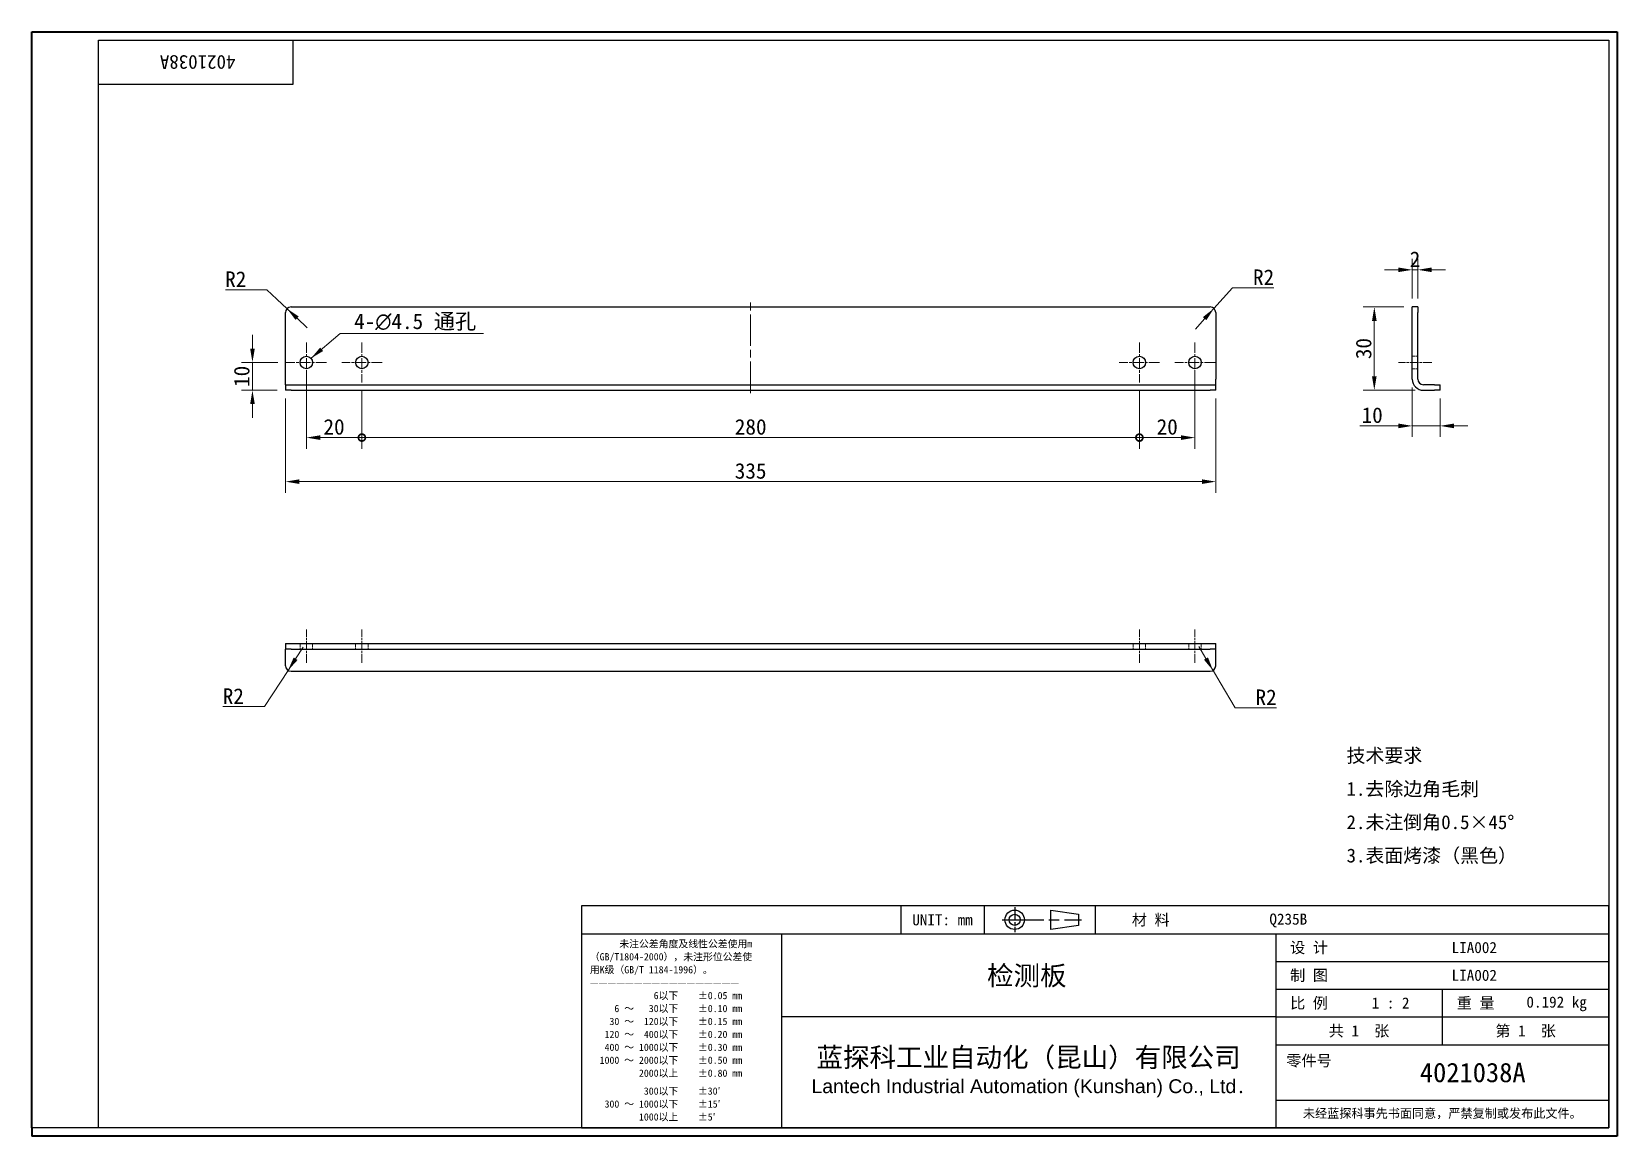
# Model space of a CAD drawing. Header units: millimetres. Extents: x 12 to 583, y 11 to 409.
import ezdxf
from ezdxf.enums import TextEntityAlignment as Align

# ---------------------------------------------------------------- set-up
doc = ezdxf.new("R2010")
doc.units = ezdxf.units.MM
doc.header["$LTSCALE"] = 2
doc.linetypes.add('CHAIN', pattern=[0.3543, 0.2362, -0.0295, 0.0591, -0.0295])
doc.linetypes.add('DASHED', pattern=[0.2067, 0.1654, -0.0413])
for name, color, linetype, lineweight in [('1', 7, 'Continuous', 18), ('可见 (ISO)', 7, 'Continuous', 25), ('图框 (ISO)', 7, 'Continuous', 35), ('标题 (ISO)', 7, 'Continuous', 25)]:
    doc.layers.add(name, color=color, linetype=linetype, lineweight=lineweight)
for name, color, linetype, lineweight, true_color in [('中心标记 (ISO)', 1, 'CHAIN', 18, 0xff0000), ('中心线 (ISO)', 1, 'CHAIN', 18, 0xff0000), ('尺寸 (ISO)', 7, 'Continuous', 18, 0x008000), ('符号 (ISO)', 7, 'Continuous', 18, 0x008000), ('隐藏 (ISO)', 5, 'DASHED', 18, 0x0000ff)]:
    doc.layers.add(name, color=color, linetype=linetype, lineweight=lineweight, true_color=true_color)
doc.styles.add('文本样式164', font='SimSun.ttf')
doc.styles.add('文本样式165', font='SimSun.ttf')
doc.styles.add('文本样式74', font='SimSun.ttf')
doc.styles.add('最新国标', font='simfang.ttf')
doc.styles.add('注释文本 (ISO)', font='simfang.ttf')
doc.dimstyles.new('默认 (GB)', dxfattribs={"dimscale": 2, "dimtxt": 2.8, "dimasz": 2.5, "dimexe": 2, "dimexo": 1.5, "dimgap": 0.5, "dimtad": 1, "dimtoh": 1, "dimdsep": 46, "dimtxsty": '最新国标', "dimcen": 0.09, "dimdle": 10, "dimclrd": 256, "dimclre": 256, "dimclrt": 256, "dimaunit": 1, "dimadec": 3, "dimazin": 2, "dimtfac": 0.535714, "dimtmove": 0, "dimatfit": 3, "dimfxl": 0, "dimtolj": 1, "dimtzin": 0, "dimlwd": -1, "dimlwe": -1, "dimarcsym": 0})
doc.dimstyles.new('默认 (GB)$7', dxfattribs={"dimscale": 2, "dimtxt": 2.8, "dimasz": 2.5, "dimexe": 2, "dimexo": 1.5, "dimgap": 0.5, "dimtad": 1, "dimtoh": 1, "dimdsep": 46, "dimtxsty": '最新国标', "dimcen": 0.09, "dimdle": 10, "dimclrd": 256, "dimclre": 256, "dimclrt": 256, "dimaunit": 1, "dimadec": 3, "dimazin": 2, "dimtfac": 0.535714, "dimtmove": 0, "dimatfit": 3, "dimfxl": 0, "dimtolj": 1, "dimtzin": 0, "dimlwd": -1, "dimlwe": -1, "dimarcsym": 0})

# ---------------------------------------------------------------- blocks, each defined once
blk = doc.blocks.new('图框 最新国标')
at = {"layer": '图框 (ISO)'}
for p, q in [((6, 7), (6, 204.5)), ((6, 204.5), (291.5, 204.5)), ((291.5, 204.5), (291.5, 5.5)), ((6, 7), (6, 5.5)), ((6, 7), (6, 5.5)), ((291.5, 5.5), (6, 5.5))]:
    blk.add_line(p, q, dxfattribs=at)
at = {"layer": '图框 (ISO)', "color": 7, "linetype": 'Continuous', "lineweight": 25}
for p, q in [((18, 203), (290, 203)), ((18, 7), (18, 203)), ((18, 203), (290, 203)), ((53, 203), (53, 195)), ((290, 203), (290, 7)), ((290, 203), (290, 7)), ((53, 195), (18, 195)), ((290, 7), (6, 7)), ((290, 7), (18, 7))]:
    blk.add_line(p, q, dxfattribs=at)
at = {"layer": '图框 (ISO)', "style": '文本样式74'}
blk.add_attdef('零件代号_001', (42.68, 200.25), '', height=2.5, rotation=180, dxfattribs=at)
blk = doc.blocks.new('标题栏 最新国标')
at = {"layer": '标题 (ISO)'}
for p, q in [((381.98, -183.84), (196.98, -183.84)), ((196.98, -183.84), (196.98, -223.84)), ((254.48, -183.84), (254.48, -188.84)), ((269.48, -183.84), (269.48, -188.84)), ((281.48, -188.09), (281.48, -184.59)), ((281.48, -184.59), (286.48, -185.34)), ((286.48, -185.34), (286.48, -187.34)), ((289.48, -183.84), (289.48, -188.84)), ((381.98, -223.84), (381.98, -183.84)), ((383.48, -183.84), (383.48, -225.34)), ((286.48, -187.34), (281.48, -188.09)), ((196.98, -188.84), (381.98, -188.84)), ((232.98, -188.84), (232.98, -223.84)), ((321.98, -188.84), (321.98, -223.84)), ((321.98, -193.84), (381.98, -193.84)), ((321.98, -198.84), (381.98, -198.84)), ((351.98, -198.84), (351.98, -208.84)), ((321.98, -203.84), (232.98, -203.84)), ((321.98, -203.84), (381.98, -203.84)), ((321.98, -208.84), (381.98, -208.84)), ((321.98, -218.84), (381.98, -218.84)), ((196.98, -223.84), (381.98, -223.84)), ((383.48, -225.34), (196.98, -225.34))]:
    blk.add_line(p, q, dxfattribs=at)
at = {"layer": '标题 (ISO)', "linetype": 'CHAIN', "ltscale": 5.000333}
blk.add_line((274.98, -184.09), (274.98, -188.59), dxfattribs=at)
at = {"layer": '标题 (ISO)', "linetype": 'CHAIN', "ltscale": 15.834605}
blk.add_line((272.73, -186.34), (286.98, -186.34), dxfattribs=at)
at = {"layer": '标题 (ISO)'}
for radius in [1.75, 1]:
    blk.add_circle((274.98, -186.34), radius, dxfattribs=at)
at = {"layer": '1', "style": '文本样式164'}
for s, p in [('UNIT: mm', (261.98, -186.34)), ('材 料', (299.48, -186.34)), ('设 计', (327.98, -191.34)), ('制 图', (327.98, -196.34)), ('比 例', (327.98, -201.34)), ('重 量', (357.98, -201.34)), ('共 1  张', (336.98, -206.34)), ('第 1  张', (366.98, -206.34))]:
    blk.add_text(s, height=2, dxfattribs=at).set_placement(p, align=Align.MIDDLE_CENTER)
at = {"layer": '标题 (ISO)', "char_height": 2, "style": '注释文本 (ISO)'}
for s, insert, attachment_point, line_spacing_factor in [('{\\fSimSun|b0|i0|c134|p2;\\H0.65x;      未注公差角度及线性公差使用m\\P（GB/T1804-2000），未注形位公差使\\P用K级（GB/T 1184-1996）。\\P—————————————————\\P             6以下    ±0.05 mm\\P     6 ～   30以下    ±0.10 mm\\P    30 ～  120以下    ±0.15 mm\\P   120 ～  400以下    ±0.20 mm\\P   400 ～ 1000以下    ±0.30 mm\\P  1000 ～ 2000以下    ±0.50 mm\\P          2000以上    ±0.80 mm\\P\\H0.38462x;\\P\\H2.6x;           300以下    ±30′\\P   300 ～ 1000以下    ±15′\\P          1000以上    ±5′}', (198.48, -206.34), 4, 1.075116), ('{\\fMicrosoft YaHei|b0|i0|c134|p34;\\H1.75x;蓝探科工业自动化（昆山）有限公司\\P\\fArial|b0|i0|c0|p34;\\H0.71429x;Lantech Industrial Automation (Kunshan) Co., Ltd\\fFangSong|b0|i0|c134|p49;.\\H1.15195x; }', (277.48, -213.84), 5, 0.978695)]:
    blk.add_mtext(s, dxfattribs=dict(at, insert=insert, attachment_point=attachment_point, line_spacing_factor=line_spacing_factor))
at = {"layer": '标题 (ISO)', "attachment_point": 5, "style": '注释文本 (ISO)'}
for s, insert, char_height in [('\\fFangSong|b0|i0;零件号', (327.98, -211.84), 2), ('\\fSimSun|b0|i0;{\\H1.6000;未经蓝探科事先书面同意，严禁复制或发布此文件。}', (351.98, -221.34), 1.6)]:
    blk.add_mtext(s, dxfattribs=dict(at, insert=insert, char_height=char_height))
at = {"layer": '标题 (ISO)'}
for tag, p, height, style in [('材料_001', (320.84, -187.21), 2, '注释文本 (ISO)'), ('设计人_001', (353.65, -192.33), 2, '注释文本 (ISO)'), ('库存编号_001', (269.99, -198.14), 3.5, '文本样式165'), ('设计人_001', (353.65, -197.33), 2, '注释文本 (ISO)'), ('视图比例_001', (339.26, -202.33), 2, '注释文本 (ISO)'), ('质量\\P3;_001', (367.12, -202.16), 2, '注释文本 (ISO)'), ('零件代号_001', (347.93, -215.59), 3.5, '文本样式165')]:
    blk.add_attdef(tag, p, '', height=height, dxfattribs=dict(at, style=style))
blk = doc.blocks.new('_DotSmall')
at = {"color": 0, "linetype": 'ByBlock', "const_width": 0.5}
blk.add_lwpolyline([(-0.0625, 0, 1), (0.0625, 0, 1)], format="xyb", close=True, dxfattribs=at)
blk = doc.blocks.new('*D5')
at = {"layer": 'Defpoints', "color": 0, "transparency": 16777216}
for p in [(110.9, 289.82), (130.9, 282.57), (130.9, 262.75)]:
    blk.add_point(p, dxfattribs=at)
at = {"layer": '尺寸 (ISO)', "color": 116, "true_color": 0x00803f, "transparency": 16777216}
for p, q in [((110.9, 286.82), (110.9, 258.75)), ((130.9, 279.57), (130.9, 258.75)), ((115.9, 262.75), (130.9, 262.75))]:
    blk.add_line(p, q, dxfattribs=at)
blk.add_solid([(115.9, 263.58), (115.9, 261.91), (110.9, 262.75)], dxfattribs=at)
at = {"layer": '尺寸 (ISO)', "color": 116, "true_color": 0x00803f, "transparency": 16777216, "xscale": 5, "yscale": 5, "zscale": 5}
blk.add_blockref('_DotSmall', (130.9, 262.75), dxfattribs=at)
at = {"layer": '尺寸 (ISO)', "transparency": 16777216, "insert": (120.88, 266.58), "char_height": 5.6, "attachment_point": 5, "style": '最新国标'}
blk.add_mtext('\\A1;20', dxfattribs=at)
blk = doc.blocks.new('*D7')
at = {"layer": 'Defpoints', "color": 0, "transparency": 16777216}
for p in [(130.9, 282.57), (410.9, 282.57), (410.9, 262.75)]:
    blk.add_point(p, dxfattribs=at)
at = {"layer": '尺寸 (ISO)', "color": 116, "true_color": 0x00803f, "transparency": 16777216}
for p, q in [((130.9, 279.57), (130.9, 258.75)), ((410.9, 279.57), (410.9, 258.75)), ((130.9, 262.75), (410.9, 262.75))]:
    blk.add_line(p, q, dxfattribs=at)
at = {"layer": '尺寸 (ISO)', "color": 116, "true_color": 0x00803f, "transparency": 16777216, "xscale": 5, "yscale": 5, "zscale": 5, "rotation": 180}
blk.add_blockref('_DotSmall', (130.9, 262.75), dxfattribs=at)
at = {"layer": '尺寸 (ISO)', "color": 116, "true_color": 0x00803f, "transparency": 16777216, "xscale": 5, "yscale": 5, "zscale": 5}
blk.add_blockref('_DotSmall', (410.9, 262.75), dxfattribs=at)
at = {"layer": '尺寸 (ISO)', "transparency": 16777216, "insert": (270.92, 266.58), "char_height": 5.6, "attachment_point": 5, "style": '最新国标'}
blk.add_mtext('\\A1;280', dxfattribs=at)
blk = doc.blocks.new('*D8')
at = {"layer": 'Defpoints', "color": 0, "transparency": 16777216}
for p in [(430.9, 289.82), (410.9, 282.57), (430.9, 262.75)]:
    blk.add_point(p, dxfattribs=at)
at = {"layer": '尺寸 (ISO)', "color": 116, "true_color": 0x00803f, "transparency": 16777216}
for p, q in [((430.9, 286.82), (430.9, 258.75)), ((410.9, 279.57), (410.9, 258.75)), ((410.9, 262.75), (425.9, 262.75))]:
    blk.add_line(p, q, dxfattribs=at)
blk.add_solid([(425.9, 263.58), (425.9, 261.91), (430.9, 262.75)], dxfattribs=at)
at = {"layer": '尺寸 (ISO)', "color": 116, "true_color": 0x00803f, "transparency": 16777216, "xscale": 5, "yscale": 5, "zscale": 5, "rotation": 180}
blk.add_blockref('_DotSmall', (410.9, 262.75), dxfattribs=at)
at = {"layer": '尺寸 (ISO)', "transparency": 16777216, "insert": (420.92, 266.58), "char_height": 5.6, "attachment_point": 5, "style": '最新国标'}
blk.add_mtext('\\A1;20', dxfattribs=at)
blk = doc.blocks.new('*D9')
at = {"layer": 'Defpoints', "color": 0, "transparency": 16777216}
for p in [(103.4, 279.82), (438.4, 279.82), (438.4, 246.88)]:
    blk.add_point(p, dxfattribs=at)
at = {"layer": '尺寸 (ISO)', "color": 116, "true_color": 0x00803f, "transparency": 16777216}
for p, q in [((103.4, 276.82), (103.4, 242.88)), ((438.4, 276.82), (438.4, 242.88)), ((108.4, 246.88), (433.4, 246.88))]:
    blk.add_line(p, q, dxfattribs=at)
for points in [[(108.4, 247.71), (108.4, 246.05), (103.4, 246.88)], [(433.4, 247.71), (433.4, 246.05), (438.4, 246.88)]]:
    blk.add_solid(points, dxfattribs=at)
at = {"layer": '尺寸 (ISO)', "transparency": 16777216, "insert": (270.9, 250.71), "char_height": 5.6, "attachment_point": 5, "style": '最新国标'}
blk.add_mtext('\\A1;335', dxfattribs=at)
blk = doc.blocks.new('*D10')
at = {"layer": 'Defpoints', "color": 0, "transparency": 16777216}
for p in [(91.49, 289.82), (103.65, 289.82), (103.4, 279.82)]:
    blk.add_point(p, dxfattribs=at)
at = {"layer": '尺寸 (ISO)', "color": 116, "true_color": 0x00803f, "transparency": 16777216}
for p, q in [((91.49, 294.82), (91.49, 299.82)), ((100.65, 289.82), (87.49, 289.82)), ((91.49, 279.82), (91.49, 289.82)), ((100.4, 279.82), (87.49, 279.82)), ((91.49, 274.82), (91.49, 269.82))]:
    blk.add_line(p, q, dxfattribs=at)
for points in [[(90.66, 294.82), (92.33, 294.82), (91.49, 289.82)], [(90.66, 274.82), (92.33, 274.82), (91.49, 279.82)]]:
    blk.add_solid(points, dxfattribs=at)
at = {"layer": '尺寸 (ISO)', "transparency": 16777216, "insert": (87.66, 284.82), "char_height": 5.6, "attachment_point": 5, "rotation": 90, "style": '最新国标'}
blk.add_mtext('\\A1;10', dxfattribs=at)
blk = doc.blocks.new('*D11')
at = {"layer": 'Defpoints', "color": 0, "transparency": 16777216}
for p in [(103.94, 309.19), (105.4, 307.82)]:
    blk.add_point(p, dxfattribs=at)
at = {"layer": '尺寸 (ISO)', "color": 116, "true_color": 0x00803f, "transparency": 16777216}
for p, q in [((81.76, 316.04), (96.66, 316.04)), ((96.66, 316.04), (100.3, 312.61)), ((103.94, 309.19), (100.3, 312.61)), ((105.4, 307.82), (103.94, 309.19)), ((107.59, 305.76), (111.23, 302.34))]:
    blk.add_line(p, q, dxfattribs=at)
blk.add_solid([(108.16, 306.37), (107.02, 305.15), (103.94, 309.19)], dxfattribs=at)
at = {"layer": '尺寸 (ISO)', "transparency": 16777216, "insert": (85.47, 319.84), "char_height": 5.6, "attachment_point": 5, "style": '最新国标'}
blk.add_mtext('\\A1;R2', dxfattribs=at)
blk = doc.blocks.new('*D12')
at = {"layer": 'Defpoints', "color": 0, "transparency": 16777216}
for p in [(509.16, 283.82), (519.16, 279.82), (519.16, 266.97)]:
    blk.add_point(p, dxfattribs=at)
at = {"layer": '尺寸 (ISO)', "color": 116, "true_color": 0x00803f, "transparency": 16777216}
for p, q in [((509.16, 280.82), (509.16, 262.97)), ((519.16, 276.82), (519.16, 262.97)), ((504.16, 266.97), (490.31, 266.97)), ((519.16, 266.97), (509.16, 266.97)), ((524.16, 266.97), (529.16, 266.97))]:
    blk.add_line(p, q, dxfattribs=at)
for points in [[(504.16, 267.8), (504.16, 266.13), (509.16, 266.97)], [(524.16, 267.8), (524.16, 266.13), (519.16, 266.97)]]:
    blk.add_solid(points, dxfattribs=at)
at = {"layer": '尺寸 (ISO)', "transparency": 16777216, "insert": (494.73, 270.8), "char_height": 5.6, "attachment_point": 5, "style": '最新国标'}
blk.add_mtext('\\A1;10', dxfattribs=at)
blk = doc.blocks.new('*D13')
at = {"layer": 'Defpoints', "color": 0, "transparency": 16777216}
for p in [(495.5, 309.82), (509.16, 309.82), (513.16, 279.82)]:
    blk.add_point(p, dxfattribs=at)
at = {"layer": '尺寸 (ISO)', "color": 116, "true_color": 0x00803f, "transparency": 16777216}
for p, q in [((506.16, 309.82), (491.5, 309.82)), ((495.5, 284.82), (495.5, 304.82)), ((510.16, 279.82), (491.5, 279.82))]:
    blk.add_line(p, q, dxfattribs=at)
for points in [[(494.67, 304.82), (496.33, 304.82), (495.5, 309.82)], [(494.67, 284.82), (496.33, 284.82), (495.5, 279.82)]]:
    blk.add_solid(points, dxfattribs=at)
at = {"layer": '尺寸 (ISO)', "transparency": 16777216, "insert": (491.67, 294.82), "char_height": 5.6, "attachment_point": 5, "rotation": 90, "style": '最新国标'}
blk.add_mtext('\\A1;30', dxfattribs=at)
blk = doc.blocks.new('*D14')
at = {"layer": 'Defpoints', "color": 0, "transparency": 16777216}
for p in [(511.16, 323.2), (509.16, 309.82), (511.16, 309.82)]:
    blk.add_point(p, dxfattribs=at)
at = {"layer": '尺寸 (ISO)', "color": 116, "true_color": 0x00803f, "transparency": 16777216}
for p, q in [((509.16, 312.82), (509.16, 327.2)), ((511.16, 312.82), (511.16, 327.2)), ((504.16, 323.2), (499.16, 323.2)), ((509.16, 323.2), (511.16, 323.2)), ((516.16, 323.2), (521.16, 323.2))]:
    blk.add_line(p, q, dxfattribs=at)
for points in [[(504.16, 324.03), (504.16, 322.37), (509.16, 323.2)], [(516.16, 324.03), (516.16, 322.37), (511.16, 323.2)]]:
    blk.add_solid(points, dxfattribs=at)
at = {"layer": '尺寸 (ISO)', "transparency": 16777216, "insert": (510.16, 327), "char_height": 5.6, "attachment_point": 5, "style": '最新国标'}
blk.add_mtext('\\A1;2', dxfattribs=at)
blk = doc.blocks.new('*D15')
at = {"layer": 'Defpoints', "color": 0, "transparency": 16777216}
for p in [(104.31, 178.87), (105.4, 180.55)]:
    blk.add_point(p, dxfattribs=at)
at = {"layer": '尺寸 (ISO)', "color": 116, "true_color": 0x00803f, "transparency": 16777216}
for p, q in [((107.04, 183.06), (109.77, 187.25)), ((104.31, 178.87), (101.58, 174.68)), ((105.4, 180.55), (104.31, 178.87)), ((95.79, 165.81), (101.58, 174.68)), ((80.88, 165.81), (95.79, 165.81))]:
    blk.add_line(p, q, dxfattribs=at)
blk.add_solid([(106.34, 183.52), (107.74, 182.61), (104.31, 178.87)], dxfattribs=at)
at = {"layer": '尺寸 (ISO)', "transparency": 16777216, "insert": (84.6, 169.61), "char_height": 5.6, "attachment_point": 5, "style": '最新国标'}
blk.add_mtext('\\A1;R2', dxfattribs=at)
blk = doc.blocks.new('*D16')
at = {"layer": 'Defpoints', "color": 0, "transparency": 16777216}
for p in [(436.4, 180.55), (437.42, 178.83)]:
    blk.add_point(p, dxfattribs=at)
at = {"layer": '尺寸 (ISO)', "color": 116, "true_color": 0x00803f, "transparency": 16777216}
for p, q in [((434.88, 183.13), (432.34, 187.44)), ((436.4, 180.55), (437.42, 178.83)), ((437.42, 178.83), (439.96, 174.52)), ((445.34, 165.39), (439.96, 174.52)), ((460.24, 165.39), (445.34, 165.39))]:
    blk.add_line(p, q, dxfattribs=at)
blk.add_solid([(435.6, 183.56), (434.16, 182.71), (437.42, 178.83)], dxfattribs=at)
at = {"layer": '尺寸 (ISO)', "transparency": 16777216, "insert": (456.53, 169.19), "char_height": 5.6, "attachment_point": 5, "style": '最新国标'}
blk.add_mtext('\\A1;R2', dxfattribs=at)
blk = doc.blocks.new('*D17')
at = {"layer": 'Defpoints', "color": 0, "transparency": 16777216}
for p in [(437.74, 309.3), (436.4, 307.82)]:
    blk.add_point(p, dxfattribs=at)
at = {"layer": '尺寸 (ISO)', "color": 116, "true_color": 0x00803f, "transparency": 16777216}
for p, q in [((444.43, 316.73), (441.09, 313.02)), ((459.34, 316.73), (444.43, 316.73)), ((436.4, 307.82), (437.74, 309.3)), ((437.74, 309.3), (441.09, 313.02)), ((434.39, 305.59), (431.05, 301.87))]:
    blk.add_line(p, q, dxfattribs=at)
blk.add_solid([(433.77, 306.15), (435.01, 305.03), (437.74, 309.3)], dxfattribs=at)
at = {"layer": '尺寸 (ISO)', "transparency": 16777216, "insert": (455.63, 320.53), "char_height": 5.6, "attachment_point": 5, "style": '最新国标'}
blk.add_mtext('\\A1;R2', dxfattribs=at)

msp = doc.modelspace()

# ---------------------------------------------------------------- linework, layer by layer
at = {"layer": '中心标记 (ISO)', "ltscale": 8.056153}
for p, q in [((110.9015, 297.0674), (110.9015, 282.5674)), ((130.9015, 297.0674), (130.9015, 282.5674)), ((410.9015, 297.0674), (410.9015, 282.5674)), ((430.9015, 297.0674), (430.9015, 282.5674)), ((118.1515, 289.8174), (103.6515, 289.8174)), ((138.1515, 289.8174), (123.6515, 289.8174)), ((418.1515, 289.8174), (403.6515, 289.8174)), ((438.1515, 289.8174), (423.6515, 289.8174))]:
    msp.add_line(p, q, dxfattribs=at)
at = {"layer": '中心线 (ISO)', "ltscale": 23.990969}
msp.add_line((270.9015, 278.8174), (270.9015, 312.8174), dxfattribs=at)
at = {"layer": '中心线 (ISO)', "ltscale": 6.667144}
for p, q in [((516.1568, 289.8174), (504.1568, 289.8174)), ((110.9015, 181.5486), (110.9015, 193.5486)), ((130.9015, 181.5486), (130.9015, 193.5486)), ((410.9015, 181.5486), (410.9015, 193.5486)), ((430.9015, 181.5486), (430.9015, 193.5486))]:
    msp.add_line(p, q, dxfattribs=at)
at = {"layer": '可见 (ISO)'}
for p, q in [((105.4015, 309.8174), (436.4015, 309.8174)), ((511.1568, 309.8174), (509.1568, 309.8174)), ((509.1568, 307.8174), (509.1568, 309.8174)), ((511.1568, 309.8174), (511.1568, 307.8174)), ((103.4015, 283.8174), (103.4015, 307.8174)), ((438.4015, 307.8174), (438.4015, 283.8174)), ((509.1568, 283.8174), (509.1568, 307.8174)), ((511.1568, 283.8174), (511.1568, 307.8174)), ((103.4015, 281.8174), (103.4015, 283.8174)), ((103.4015, 281.8174), (105.4015, 281.8174)), ((103.4015, 281.8174), (103.4015, 279.8174)), ((105.4015, 279.8174), (103.4015, 279.8174)), ((105.4015, 281.8174), (436.4015, 281.8174)), ((105.4015, 279.8174), (436.4015, 279.8174)), ((436.4015, 281.8174), (438.4015, 281.8174)), ((438.4015, 279.8174), (436.4015, 279.8174)), ((438.4015, 281.8174), (438.4015, 283.8174)), ((438.4015, 279.8174), (438.4015, 281.8174)), ((517.1568, 281.8174), (513.1568, 281.8174)), ((513.1568, 279.8174), (517.1568, 279.8174)), ((517.1568, 281.8174), (519.1568, 281.8174)), ((519.1568, 279.8174), (517.1568, 279.8174)), ((519.1568, 279.8174), (519.1568, 281.8174)), ((103.4015, 188.5486), (105.4015, 188.5486)), ((103.4015, 188.5486), (103.4015, 186.5486)), ((105.4015, 188.5486), (436.4015, 188.5486)), ((436.4015, 188.5486), (438.4015, 188.5486)), ((438.4015, 186.5486), (438.4015, 188.5486)), ((105.4015, 186.5486), (103.4015, 186.5486)), ((103.4015, 184.5486), (103.4015, 186.5486)), ((103.4015, 180.5486), (103.4015, 184.5486)), ((105.4015, 186.5486), (436.4015, 186.5486)), ((438.4015, 186.5486), (436.4015, 186.5486)), ((438.4015, 184.5486), (438.4015, 186.5486)), ((438.4015, 180.5486), (438.4015, 184.5486)), ((105.4015, 178.5486), (436.4015, 178.5486))]:
    msp.add_line(p, q, dxfattribs=at)
for centre in [(110.9015, 289.8174), (130.9015, 289.8174), (410.9015, 289.8174), (430.9015, 289.8174)]:
    msp.add_circle(centre, 2.25, dxfattribs=at)
for centre, radius, start, end in [((105.4015, 307.8174), 2, 90, 180), ((436.4015, 307.8174), 2, 0, 90), ((513.1568, 283.8174), 4, 180, 270), ((513.1568, 283.8174), 2, 180, 270), ((105.4015, 180.5486), 2, 180, 270), ((436.4015, 180.5486), 2, 270, 0)]:
    msp.add_arc(centre, radius, start, end, dxfattribs=at)
at = {"layer": '隐藏 (ISO)', "ltscale": 1.904597}
for p, q in [((511.1568, 292.0674), (509.1568, 292.0674)), ((511.1568, 287.5674), (509.1568, 287.5674)), ((108.6515, 186.5486), (108.6515, 188.5486)), ((113.1515, 186.5486), (113.1515, 188.5486)), ((128.6515, 186.5486), (128.6515, 188.5486)), ((133.1515, 186.5486), (133.1515, 188.5486)), ((408.6515, 186.5486), (408.6515, 188.5486)), ((413.1515, 186.5486), (413.1515, 188.5486)), ((428.6515, 186.5486), (428.6515, 188.5486)), ((433.1515, 186.5486), (433.1515, 188.5486))]:
    msp.add_line(p, q, dxfattribs=at)

# ---------------------------------------------------------------- block references
at = {"xscale": 2, "yscale": 2, "zscale": 2}
msp.add_blockref('图框 最新国标', (0, 0), dxfattribs=at).add_auto_attribs({'零件代号_001': '4021038A'})
ref = msp.add_blockref('标题栏 最新国标', (-183.9651, 461.6886), dxfattribs=dict(xscale=2, yscale=2, zscale=2))
ref.add_attrib('零件代号_001', '4021038A', (511.8994, 30.5), dxfattribs={"layer": '标题 (ISO)', "height": 7, "style": '文本样式165'})
ref.add_attrib('库存编号_001', '检测板', (356.0223, 65.4022), dxfattribs={"layer": '标题 (ISO)', "height": 7, "style": '文本样式165'})
ref.add_attrib('质量\\P3;_001', '0.192 kg', (550.2743, 57.3657), dxfattribs={"layer": '标题 (ISO)', "height": 4, "style": '注释文本 (ISO)'})
ref.add_attrib('视图比例_001', '1 : 2', (494.56, 57.0343), dxfattribs={"layer": '标题 (ISO)', "height": 4, "style": '注释文本 (ISO)'})
ref.add_attrib('设计人_001', 'LIA002', (523.3371, 77.0229), dxfattribs={"layer": '标题 (ISO)', "height": 4, "style": '注释文本 (ISO)'})
ref.add_attrib('设计人_001', 'LIA002', (523.3371, 67.0229), dxfattribs={"layer": '标题 (ISO)', "height": 4, "style": '注释文本 (ISO)'})
ref.add_attrib('材料_001', 'Q235B', (457.72, 87.2629), dxfattribs={"layer": '标题 (ISO)', "height": 4, "style": '注释文本 (ISO)'})

# ---------------------------------------------------------------- texts
at = {"layer": '符号 (ISO)'}
for s, insert, char_height, width, attachment_point, line_spacing_factor, style in [('4-\\fAIGDT|b0|i0;{\\H5.6000;n}\\fFangSong|b0|i0;{\\H5.6000;4.5 通孔}', (128.1281, 301.246), 5.6, 48.675743, 7, 0.49, '最新国标'), ('\\fFangSong|b0|i0;{\\H5.0000;技术要求\\P}\\fFangSong|b0|i0;{\\H5.0000;1.去除边角毛刺\\P}\\fFangSong|b0|i0;{\\H5.0000;2.未注倒角0.5×45°\\P}\\fFangSong|b0|i0;{\\H5.0000;3.表面烤漆（黑色）}', (485.5015, 129.8664), 5, 71.111112, 4, 1.441304, '注释文本 (ISO)')]:
    msp.add_mtext(s, dxfattribs=dict(at, insert=insert, char_height=char_height, width=width, attachment_point=attachment_point, line_spacing_factor=line_spacing_factor, style=style))

# ---------------------------------------------------------------- dimensions: what is measured, and where the dimension line sits
at = {"layer": '尺寸 (ISO)', "color": 116, "true_color": 0x00803f}
for base, p1, p2, angle, override, picture, middle in [((511.1568, 323.2009), (509.1568, 309.8174), (511.1568, 309.8174), 180, {"dimgap": 0.5, "dimtoh": 0, "dimdec": 2, "dimtol": 0, "dimlim": 0, "dimtp": 0, "dimtm": 0, "dimtdec": 2, "dimtofl": 1, "dimatfit": 1}, '*D14', (510.1568, 323.2009)), ((495.4986, 309.8174), (513.1568, 279.8174), (509.1568, 309.8174), 90, {"dimgap": 0.5, "dimtoh": 0, "dimdec": 2, "dimtol": 0, "dimlim": 0, "dimtp": 0, "dimtm": 0, "dimtdec": 2, "dimtofl": 0, "dimatfit": 1}, '*D13', (495.4986, 294.8174)), ((91.4935, 289.8174), (103.4015, 279.8174), (103.6515, 289.8174), 270, {"dimgap": 0.5, "dimtoh": 0, "dimdec": 2, "dimtol": 0, "dimlim": 0, "dimtp": 0, "dimtm": 0, "dimtdec": 2, "dimtofl": 1, "dimatfit": 1}, '*D10', (91.4935, 284.8174)), ((130.9015, 262.7463), (110.9015, 289.8174), (130.9015, 282.5674), 180, {"dimgap": 0.5, "dimtoh": 0, "dimdec": 2, "dimblk2": 'DotSmall', "dimsah": 1, "dimdle": 0, "dimtol": 0, "dimlim": 0, "dimtp": 0, "dimtm": 0, "dimtdec": 2, "dimtofl": 0, "dimatfit": 1}, '*D5', (120.8815, 262.7463)), ((430.9015, 262.7463), (410.9015, 282.5674), (430.9015, 289.8174), 180, {"dimgap": 0.5, "dimtoh": 0, "dimdec": 2, "dimblk1": 'DotSmall', "dimsah": 1, "dimdle": 0, "dimtol": 0, "dimlim": 0, "dimtp": 0, "dimtm": 0, "dimtdec": 2, "dimtofl": 0, "dimatfit": 1}, '*D8', (420.9215, 262.7463)), ((438.4015, 246.8815), (103.4015, 279.8174), (438.4015, 279.8174), 180, {"dimgap": 0.5, "dimtoh": 0, "dimdec": 2, "dimtol": 0, "dimlim": 0, "dimtp": 0, "dimtm": 0, "dimtdec": 2, "dimtofl": 0, "dimatfit": 1}, '*D9', (270.9015, 246.8815)), ((410.9015, 262.7463), (130.9015, 282.5674), (410.9015, 282.5674), 180, {"dimgap": 0.5, "dimtoh": 0, "dimdec": 2, "dimblk1": 'DotSmall', "dimblk2": 'DotSmall', "dimsah": 1, "dimdle": 0, "dimtol": 0, "dimlim": 0, "dimtp": 0, "dimtm": 0, "dimtdec": 2, "dimtofl": 0, "dimatfit": 1}, '*D7', (270.9215, 262.7463))]:
    dim = msp.add_linear_dim(base=base, p1=p1, p2=p2, angle=angle, dimstyle='默认 (GB)', override=override, dxfattribs=at)
    dim.commit()
    dim.dimension.update_dxf_attribs({"geometry": picture, "text_midpoint": middle, "dimtype": 160})
for center, mpoint, picture, middle in [((105.4015, 307.8174), (103.9448, 309.1878), '*D11', (85.4694, 316.0398)), ((436.4015, 307.8174), (437.7403, 309.3032), '*D17', (455.6261, 316.7323)), ((105.4015, 180.5486), (104.3091, 178.8732), '*D15', (84.5967, 165.8058)), ((436.4015, 180.5486), (437.417, 178.8255), '*D16', (456.5291, 165.3857))]:
    dim = msp.add_radius_dim(center=center, mpoint=mpoint, dimstyle='默认 (GB)', override={"dimgap": 0.5, "dimtih": 1, "dimdec": 2, "dimlfac": 1, "dimcen": 0, "dimtol": 0, "dimlim": 0, "dimtp": 0, "dimtm": 0, "dimtdec": 2}, dxfattribs=at)
    dim.commit()
    dim.dimension.update_dxf_attribs({"geometry": picture, "text_midpoint": middle, "dimtype": 164})
dim = msp.add_linear_dim(base=(519.1568, 266.9656), p1=(509.1568, 283.8174), p2=(519.1568, 279.8174), dimstyle='默认 (GB)', override={"dimgap": 0.5, "dimtoh": 0, "dimdec": 2, "dimtol": 0, "dimlim": 0, "dimtp": 0, "dimtm": 0, "dimtdec": 2, "dimtofl": 1, "dimatfit": 1}, dxfattribs=at)
dim.commit()
dim.dimension.update_dxf_attribs({"geometry": '*D12', "text_midpoint": (494.7328, 266.9656), "dimtype": 160})

# ---------------------------------------------------------------- leaders
at = {"layer": '符号 (ISO)', "annotation_type": 0, "has_hookline": 1, "hookline_direction": 0, "text_width": 46.5459}
msp.add_leader([(112.5832, 291.3122), (123.1281, 300.3127), (128.1281, 300.3127)], dimstyle='默认 (GB)$7', override={"dimgap": 0, "dimtad": 1}, dxfattribs=at)

doc.saveas('drawing.dxf')
